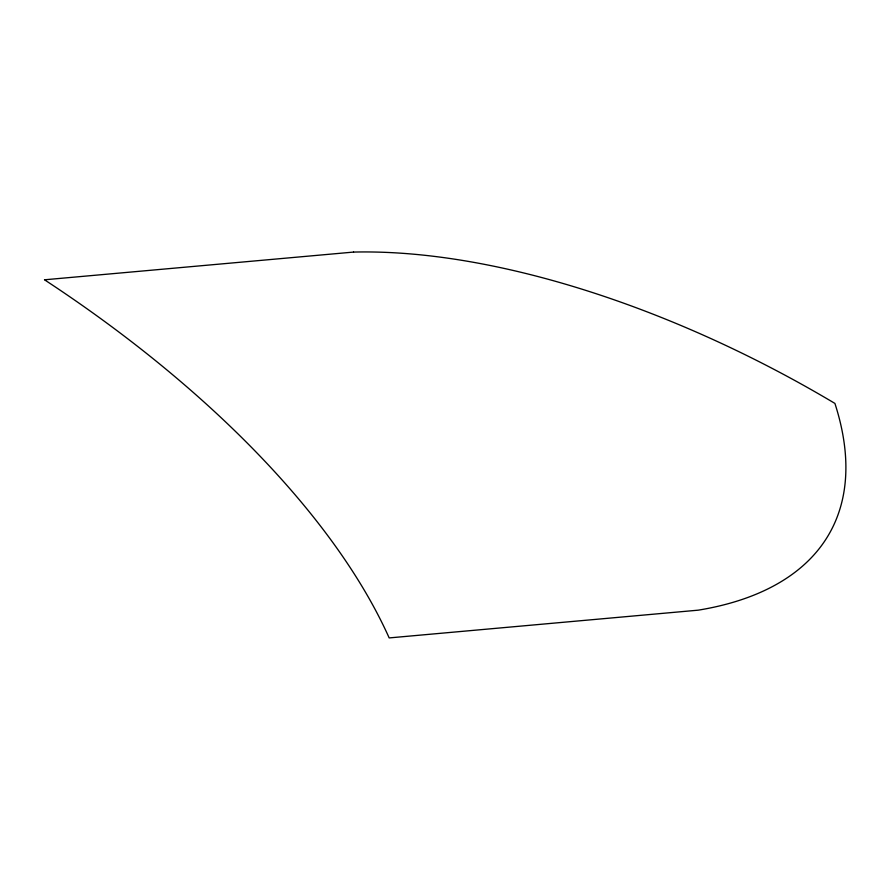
<?xml version="1.0" encoding="UTF-8"?>
<svg xmlns="http://www.w3.org/2000/svg" width="890" height="890" viewBox="0 0 890 890"><rect width="100%" height="100%" fill="white"/><g stroke="black" fill="none" stroke-linecap="round" stroke-linejoin="round"><path stroke-width="1.33" d="M353.541 252.081L44.5 279.794A688.048 314.504 28.9 0 1 389.175 637.919L698.194 610.173A574.895 262.784 28.9 0 0 834.909 403.415A574.895 262.784 28.9 0 0 353.541 252.081"/></g></svg>
